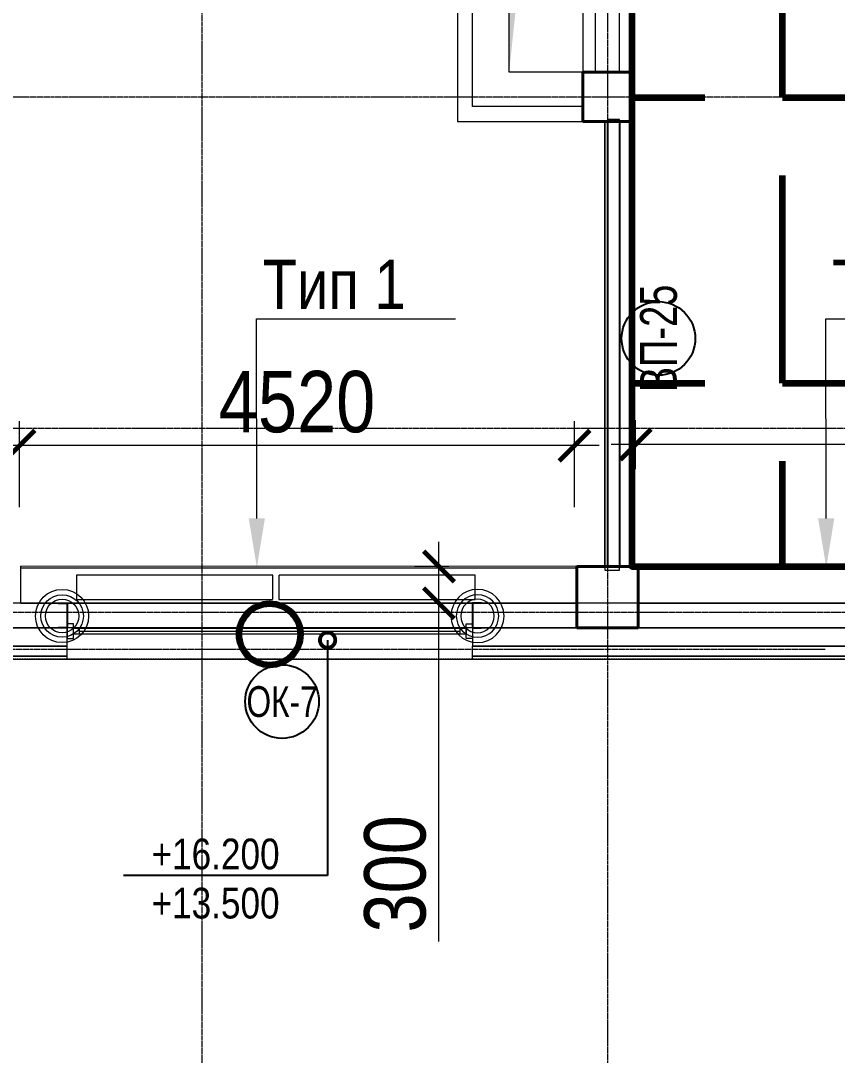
# Model space of a CAD drawing. Header units: millimetres. Extents: x -65509 to 912790, y 446 to 713294.
# Drawn here: x 461322 to 467974, y 571377 to 579803 of the extents above; entities that cross this region are included whole.
import ezdxf
from ezdxf import colors
from ezdxf.entities.mleader import LeaderData, LeaderLine
from ezdxf.enums import TextEntityAlignment as Align
from ezdxf.math import Vec2, Vec3

# ---------------------------------------------------------------- set-up
doc = ezdxf.new("R2010")
doc.units = ezdxf.units.MM
for name, pattern in [('ADSK_Невидимые', [5, 3, -2]), ('CENTER2', [28.575, 19.05, -3.175, 3.175, -3.175]), ('DASHED', [19.05, 12.7, -6.35]), ('HIDDEN2', [4.7625, 3.175, -1.5875])]:
    doc.linetypes.add(name, pattern=pattern)
doc.layers.get('Defpoints').update_dxf_attribs({"color": 250})
for name, color, linetype, lineweight in [('5.3) ММП плитка 6.1', 5, 'Continuous', 120), ('A-Wall_Материал_Газоблок_Контур', 250, 'Continuous', 0), ('АР_Витраж марка', 250, 'Continuous', 9), ('АР_Двери_витраж', 250, 'Continuous', 9), ('АР_Колонны', 250, 'Continuous', 30), ('АР_Окна', 250, 'Continuous', 5), ('АР_Окна марка', 250, 'Continuous', 9), ('АР_Размеры обшивки', 250, 'Continuous', 5), ('АР_Стены ЖБ', 250, 'Continuous', 35), ('АР_Стены кирпич', 250, 'Continuous', 20), ('АР_Стены ПЕНОблок', 250, 'Continuous', 20), ('АР_Тонкая', 250, 'Continuous', 5), ('АР_Утеплитель', 250, 'Continuous', 0), ('Зашивка радиаторов тип 4 (акустик панели_мет.экран с перфор)', 250, 'Continuous', 25), ('КМ_Фахверки', 250, 'Continuous', 25), ('Марка окна', 250, 'Continuous', 25), ('ОВ_Шахты', 250, 'Continuous', 5), ('Размеры зашивки ГКЛ', 250, 'Continuous', 0), ('РД_Оси_100', 250, 'Continuous', 0), ('РД_проем_инж перемыч_фахверк', 250, 'Continuous', 18)]:
    doc.layers.add(name, color=color, linetype=linetype, lineweight=lineweight)
for name, color, linetype, lineweight, plot in [('АР_Делит', 250, 'Continuous', 0, False), ('ОВ_КЛАПАНЫ', 250, 'Continuous', 13, False), ('РД_Проем', 250, 'Continuous', 0, False)]:
    doc.layers.add(name, color=color, linetype=linetype, lineweight=lineweight, plot=plot)
doc.layers.add('АР_Отопительные приборы', color=1, linetype='HIDDEN2', lineweight=0, true_color=0xff0000)
doc.layers.add('Зашивка радиаторов тип 1 (фанера и МДФ)', color=7, linetype='Continuous', lineweight=0, true_color=0x000085)
doc.layers.add('РД_Витраж_перегородка', color=250, linetype='Continuous')
doc.styles.add('Arial_09', font='ARIALN.TTF', dxfattribs={"width": 0.9})
doc.styles.add('Isocpeur3', font='isocpeur.ttf')
doc.styles.add('style1', font='ARIALN.TTF')
doc.dimstyles.new('Dim200_ареал', dxfattribs={"dimscale": 100, "dimtxt": 5, "dimasz": 2.5, "dimexe": 2, "dimexo": 2, "dimgap": 1, "dimtad": 1, "dimzin": 12, "dimdsep": 46, "dimtxsty": 'style1', "dimblk": 'ARCHTICK', "dimcen": 3, "dimdle": 2, "dimclrd": 256, "dimclre": 256, "dimaunit": 1, "dimadec": 0, "dimazin": 3, "dimtfac": 1, "dimtmove": 1, "dimatfit": 3, "dimldrblk": 'OPEN30', "dimfxl": 5, "dimfxlon": 1, "dimtolj": 1, "dimtzin": 0, "dimlwd": 9, "dimlwe": 9, "dimarcsym": 0})

# ---------------------------------------------------------------- blocks, each defined once
blk = doc.blocks.new('otv')
at = {"linetype": 'Continuous'}
blk.add_lwpolyline([(0, -1), (0, 0), (1, 0), (1, -1)], close=True, dxfattribs=at)
blk.add_solid([(0, -1), (0, 0), (0.1346, -0.1366), (1, 0)], dxfattribs=at)
blk = doc.blocks.new('_DotSmall')
at = {"color": 0, "linetype": 'ByBlock', "const_width": 0.5}
blk.add_lwpolyline([(-0.0625, 0, 1), (0.0625, 0, 1)], format="xyb", close=True, dxfattribs=at)
blk = doc.blocks.new('Ф_пеноблок 200')
at = {"layer": 'АР_Делит', "color": 1}
for radius in [216.3, 173, 136.2]:
    blk.add_circle((103.4, -41.9), radius, dxfattribs=at)
at = {"layer": 'КМ_Фахверки'}
blk.add_lwpolyline([(0, -75), (0, 0), (200, 0), (200, -75)], dxfattribs=at)
blk = doc.blocks.new('СОШ_2200_АР_ОСИ_М100_28.05.24')
at = {"layer": 'АР_Делит', "color": 5, "linetype": 'DASHED'}
blk.add_lwpolyline([(114955, 135155), (114955, -355), (93595.036, -355), (93595.036, 13855), (94145, 13855), (94145, 68320), (66055, 68320), (66055, 13857.73), (83455, 13857.73), (83455, -355), (45245, -355), (45245, 13145), (44695, 13145), (44695, 26755), (45245, 26755), (45245, 68320), (20455, 68320), (20455, 26755), (27955, 26755), (27955, 13145), (-355, 13145), (-355, 100855), (37145, 100855), (37145, 129155)], dxfattribs=at)
at = {"layer": 'РД_Оси_100', "linetype": 'CENTER2'}
for p, q in [((73200, -6155), (73200, 139938.679)), ((-5954.958, 72900), (95715.503, 72900))]:
    blk.add_line(p, q, dxfattribs=at)
for points in [[(76500, 139938.679), (76500, -6155)], [(119910, 70200), (-5954.958, 70200)], [(95715.503, 68700), (-5454.958, 68700), (-5954.958, 68850)], [(78274.959, 68400), (-5454.958, 68400), (-5954.958, 68250)]]:
    blk.add_lwpolyline(points, dxfattribs=at)
blk = doc.blocks.new('Bottom_R_1600')
at = {"layer": 'АР_Отопительные приборы'}
blk.add_lwpolyline([(-800, -100), (800, -100), (800, 100), (-800, 100)], close=True, dxfattribs=at)
blk = doc.blocks.new('_ArchTick')
at = {"color": 0, "linetype": 'ByBlock', "const_width": 0.15}
blk.add_lwpolyline([(-0.5, -0.5), (0.5, 0.5)], dxfattribs=at)
blk = doc.blocks.new('*D669')
at = {"layer": 'Defpoints', "color": 0, "lineweight": 25, "transparency": 16777216}
for p in [(466330.9, 576351.3), (466330.9, 575950.1), (471830.9, 575981.3)]:
    blk.add_point(p, dxfattribs=at)
at = {"layer": 'АР_Размеры обшивки', "lineweight": 9, "transparency": 16777216}
for p, q in [((466330.9, 576150.1), (466330.9, 576551.3)), ((471830.9, 576181.3), (471830.9, 576551.3)), ((472030.9, 576351.3), (466130.9, 576351.3))]:
    blk.add_line(p, q, dxfattribs=at)
at = {"layer": 'АР_Размеры обшивки', "lineweight": 9, "transparency": 16777216, "xscale": 250, "yscale": 250, "zscale": 250, "rotation": 180}
blk.add_blockref('_ArchTick', (466330.9, 576351.3), dxfattribs=at)
at = {"layer": 'АР_Размеры обшивки', "lineweight": 9, "transparency": 16777216, "xscale": 250, "yscale": 250, "zscale": 250}
blk.add_blockref('_ArchTick', (471830.9, 576351.3), dxfattribs=at)
at = {"layer": 'АР_Размеры обшивки', "color": 0, "transparency": 16777216, "insert": (469080.9, 576706.6), "char_height": 500, "attachment_point": 5, "style": 'style1'}
blk.add_mtext('\\A1;5500', dxfattribs=at)
blk = doc.blocks.new('_Open30')
at = {"color": 0, "linetype": 'ByBlock', "lineweight": -2}
for p, q in [((-1, 0.268), (0, 0)), ((0, 0), (-1, -0.268)), ((0, 0), (-1, 0))]:
    blk.add_line(p, q, dxfattribs=at)
blk = doc.blocks.new('*D671')
at = {"layer": 'Defpoints', "color": 0, "lineweight": 25, "transparency": 16777216}
for p in [(461312.6, 576342.3), (461312.6, 575390.3), (465832.9, 575413.9)]:
    blk.add_point(p, dxfattribs=at)
at = {"layer": 'АР_Размеры обшивки', "lineweight": 9, "transparency": 16777216}
for p, q in [((461312.6, 575842.3), (461312.6, 576542.3)), ((465832.9, 575842.3), (465832.9, 576542.3)), ((466032.9, 576342.3), (461112.6, 576342.3))]:
    blk.add_line(p, q, dxfattribs=at)
at = {"layer": 'АР_Размеры обшивки', "lineweight": 9, "transparency": 16777216, "xscale": 250, "yscale": 250, "zscale": 250, "rotation": 180}
blk.add_blockref('_ArchTick', (461312.6, 576342.3), dxfattribs=at)
at = {"layer": 'АР_Размеры обшивки', "lineweight": 9, "transparency": 16777216, "xscale": 250, "yscale": 250, "zscale": 250}
blk.add_blockref('_ArchTick', (465832.9, 576342.3), dxfattribs=at)
at = {"layer": 'АР_Размеры обшивки', "color": 0, "transparency": 16777216, "insert": (463572.7, 576697.6), "char_height": 500, "attachment_point": 5, "style": 'style1'}
blk.add_mtext('\\A1;4520', dxfattribs=at)
blk = doc.blocks.new('*D677')
at = {"layer": 'Defpoints', "color": 0, "lineweight": 25, "transparency": 16777216}
for p in [(464728.6, 575358.6), (465010.6, 575358.6), (465010.6, 575058.6)]:
    blk.add_point(p, dxfattribs=at)
at = {"layer": 'АР_Размеры обшивки', "lineweight": 9, "transparency": 16777216}
for p, q in [((464728.6, 574858.6), (464728.6, 575558.6)), ((464810.6, 575358.6), (464528.6, 575358.6)), ((464810.6, 575058.6), (464528.6, 575058.6)), ((464728.6, 572303.1), (464728.6, 575058.6))]:
    blk.add_line(p, q, dxfattribs=at)
at = {"layer": 'АР_Размеры обшивки', "lineweight": 9, "transparency": 16777216, "xscale": 250, "yscale": 250, "zscale": 250}
for p, rotation in [((464728.6, 575358.6), 90), ((464728.6, 575058.6), 270)]:
    blk.add_blockref('_ArchTick', p, dxfattribs=dict(at, rotation=rotation))
at = {"layer": 'АР_Размеры обшивки', "color": 0, "transparency": 16777216, "insert": (464373.3, 572855.2), "char_height": 500, "attachment_point": 5, "rotation": 90, "style": 'style1'}
blk.add_mtext('\\A1;300', dxfattribs=at)
blk = doc.blocks.new('МОК-Наименование')
at = {"layer": 'Defpoints'}
blk.add_circle((0, 0), 3, dxfattribs=at)
at = {"color": 0, "linetype": 'ByBlock', "lineweight": -2, "style": 'Isocpeur3', "width": 0.8, "flags": 4}
blk.add_attdef('АР-ОКНО:НАИМЕНОВАНИЕ', text='', height=2.5, dxfattribs=at).set_placement((0, 0), align=Align.MIDDLE)
blk = doc.blocks.new('МаркаВитража1')
at = {"layer": 'Defpoints'}
blk.add_circle((0, 0), 3, dxfattribs=at)
at = {"color": 0, "linetype": 'ByBlock', "lineweight": -2, "style": 'Arial_09', "width": 0.9}
blk.add_attdef('АР-ОКНО:НАИМЕНОВАНИЕ', text='', height=3, dxfattribs=at).set_placement((0, 0), align=Align.MIDDLE)

msp = doc.modelspace()

# ---------------------------------------------------------------- hatches: boundary and pattern name
at = {"layer": '5.3) ММП плитка 6.1'}
h = msp.add_hatch(dxfattribs=at)
h.set_pattern_fill('ANGLE', color=256, scale=333)
h.set_pattern_definition([(0, (0, 0), (0, 2326.005), [1691.64, -634.365]), (90, (0, 0), (-2326.005, 1e-13), [1691.64, -634.365])])
h.paths.add_polyline_path([(483800.882, 580583.318), (466300.882, 580583.318), (466300.882, 575358.318), (483800.882, 575358.318)])
h.paths.add_polyline_path([(484100.832, 591083.318), (466020.882, 591083.318), (466020.882, 589283.318), (471800.858, 589283.318), (471800.858, 589483.318), (478400.858, 589483.318), (478400.858, 589283.318), (484100.832, 589283.318)])

# ---------------------------------------------------------------- linework, layer by layer
at = {"lineweight": 0}
msp.add_lwpolyline([(466300.882, 588683.318), (466300.882, 575358.318)], dxfattribs=at)
at = {"layer": '5.3) ММП плитка 6.1'}
msp.add_lwpolyline([(483800.882, 580583.318), (466300.882, 580583.318), (466300.882, 575358.318), (483800.882, 575358.318)], close=True, dxfattribs=at)
at = {"layer": 'A-Wall_Материал_Газоблок_Контур', "linetype": 'Continuous', "lineweight": 0}
msp.add_line((465000.882, 575058.318), (461700.882, 575058.318), dxfattribs=at)
at = {"layer": 'АР_Двери_витраж', "linetype": 'Continuous', "lineweight": 9}
for p, q in [((466200.882, 578998.385), (466100.882, 578998.385)), ((466100.882, 578998.385), (466100.882, 578983.318)), ((466100.882, 578983.318), (466200.882, 578983.318)), ((466200.882, 578983.318), (466200.882, 578998.385)), ((466200.882, 575358.318), (466100.882, 575358.318)), ((466100.882, 575358.318), (466100.882, 575358.318)), ((466100.882, 575358.318), (466200.882, 575358.318)), ((466200.882, 575358.318), (466200.882, 575358.318))]:
    msp.add_line(p, q, dxfattribs=at)
at = {"layer": 'АР_Колонны', "linetype": 'HIDDEN2', "lineweight": 25}
for p, q in [((465900.882, 579383.318), (466300.882, 579383.318)), ((465900.882, 578983.318), (465900.882, 579383.318)), ((466300.882, 579383.318), (466300.882, 578983.318)), ((466300.882, 578983.318), (465900.882, 578983.318)), ((465850.882, 575358.318), (466350.882, 575358.318)), ((465850.882, 574858.318), (465850.882, 575358.318)), ((466350.882, 575358.318), (466350.882, 574858.318)), ((466350.882, 574858.318), (465850.882, 574858.318))]:
    msp.add_line(p, q, dxfattribs=at)
at = {"layer": 'АР_Колонны', "linetype": 'Continuous', "lineweight": 35}
for p, q in [((466300.882, 579383.318), (465900.882, 579383.318)), ((465900.882, 579383.318), (465900.882, 578983.318)), ((466300.882, 578983.318), (466300.882, 579383.318)), ((465900.882, 578983.318), (466300.882, 578983.318)), ((466350.882, 575358.318), (465850.882, 575358.318)), ((465850.882, 575358.318), (465850.882, 574858.318)), ((466350.882, 574858.318), (466350.882, 575358.318)), ((465850.882, 574858.318), (466350.882, 574858.318))]:
    msp.add_line(p, q, dxfattribs=at)
at = {"layer": 'АР_Окна', "linetype": 'Continuous', "lineweight": 5}
for p, q in [((461700.882, 575058.318), (465000.882, 575058.318)), ((461800.882, 574805.818), (461800.882, 574855.818)), ((464900.882, 574805.818), (464900.882, 574855.818))]:
    msp.add_line(p, q, dxfattribs=at)
for points in [[(461750.882, 574890.818), (461700.882, 574890.818), (461700.882, 574770.818), (461750.882, 574770.818)], [(464950.882, 574890.818), (465000.882, 574890.818), (465000.882, 574770.818), (464950.882, 574770.818)]]:
    msp.add_lwpolyline(points, close=True, dxfattribs=at)
at = {"layer": 'АР_Стены ЖБ', "linetype": 'Continuous', "lineweight": 40}
for p, q in [((466300.882, 579383.318), (465900.882, 579383.318)), ((465900.882, 579383.318), (465900.882, 578983.318)), ((466300.882, 578983.318), (466300.882, 579383.318)), ((465900.882, 578983.318), (466300.882, 578983.318)), ((466350.882, 575358.318), (465850.882, 575358.318)), ((465850.882, 575358.318), (465850.882, 574858.318)), ((466350.882, 574858.318), (466350.882, 575358.318)), ((465850.882, 574858.318), (466350.882, 574858.318))]:
    msp.add_line(p, q, dxfattribs=at)
at = {"layer": 'АР_Стены кирпич', "linetype": 'Continuous', "lineweight": 20}
for p, q in [((464880.883, 585233.318), (464880.884, 578983.318)), ((465000.884, 579103.318), (465000.883, 585233.318)), ((465900.882, 579103.318), (465000.884, 579103.318)), ((465900.882, 578983.318), (465900.882, 579103.318)), ((464880.884, 578983.318), (465900.882, 578983.318)), ((466200.882, 575358.318), (466080.882, 575358.318)), ((466080.882, 575358.318), (466080.882, 575327.791)), ((466200.882, 575327.791), (466200.882, 575358.318)), ((466080.882, 575327.791), (466200.882, 575327.791))]:
    msp.add_line(p, q, dxfattribs=at)
at = {"layer": 'АР_Стены кирпич', "linetype": 'ADSK_Невидимые', "lineweight": 0}
msp.add_lwpolyline([(466200.882, 578983.318), (466080.882, 578983.318), (466080.882, 575358.318), (466200.882, 575358.318)], close=True, dxfattribs=at)
at = {"layer": 'АР_Стены ПЕНОблок', "linetype": 'Continuous', "lineweight": 20}
for p, q in [((466000.882, 584993.105), (466000.882, 579383.318)), ((466200.882, 579383.318), (466200.882, 584993.105)), ((466000.882, 579383.318), (466200.882, 579383.318)), ((461700.882, 575058.318), (460500.882, 575058.318)), ((461700.882, 574858.318), (461700.882, 575058.318)), ((483800.882, 575058.318), (465000.882, 575058.318)), ((465000.882, 575058.318), (465000.882, 574858.318)), ((460500.882, 574858.318), (461700.882, 574858.318)), ((465000.882, 574858.318), (483800.882, 574858.318))]:
    msp.add_line(p, q, dxfattribs=at)
at = {"layer": 'АР_Тонкая', "linetype": 'Continuous', "lineweight": 5}
for p, q in [((461700.882, 574708.318), (460500.882, 574708.318)), ((461700.882, 574603.318), (461700.882, 574708.318)), ((483800.882, 574708.318), (465000.882, 574708.318)), ((465000.882, 574603.318), (465000.882, 574708.318)), ((460500.882, 574628.318), (461700.882, 574628.318)), ((461700.882, 574628.318), (460500.882, 574628.318)), ((460500.882, 574603.318), (461700.882, 574603.318)), ((465000.882, 574628.318), (483800.882, 574628.318)), ((483800.882, 574628.318), (465000.882, 574628.318)), ((465000.882, 574603.318), (483800.882, 574603.318))]:
    msp.add_line(p, q, dxfattribs=at)
at = {"layer": 'АР_Утеплитель', "linetype": 'Continuous', "lineweight": 0}
for p, q in [((461700.882, 574858.318), (460500.882, 574858.318)), ((461700.882, 574708.318), (461700.882, 574858.318)), ((483800.882, 574858.318), (465000.882, 574858.318)), ((465000.882, 574858.318), (465000.882, 574708.318)), ((460500.882, 574708.318), (461700.882, 574708.318)), ((465000.882, 574708.318), (483800.882, 574708.318))]:
    msp.add_line(p, q, dxfattribs=at)
at = {"layer": 'Зашивка радиаторов тип 1 (фанера и МДФ)', "linetype": 'Continuous', "lineweight": 0}
for p, q in [((461322.415, 575060.34), (461322.588, 575360.34)), ((465851.047, 575345.235), (461322.58, 575347.84)), ((461322.58, 575347.84), (465851.047, 575345.235)), ((465851.055, 575357.735), (461322.588, 575360.34)), ((465850.882, 575057.735), (465851.055, 575357.735)), ((461322.415, 575060.34), (465850.882, 575057.735))]:
    msp.add_line(p, q, dxfattribs=at)
at = {"layer": 'Зашивка радиаторов тип 4 (акустик панели_мет.экран с перфор)', "linetype": 'Continuous', "lineweight": 0}
for p, q in [((466350.913, 575345.818), (466350.882, 575058.318)), ((466350.914, 575358.318), (466350.913, 575345.818)), ((471850.912, 575345.235), (466350.913, 575345.818)), ((466350.913, 575345.818), (471850.912, 575345.235)), ((471850.914, 575357.735), (466350.914, 575358.318)), ((466350.882, 575058.318), (471850.882, 575057.735))]:
    msp.add_line(p, q, dxfattribs=at)
at = {"layer": 'РД_Витраж_перегородка', "linetype": 'Continuous', "lineweight": -3}
for p, q in [((466100.882, 578983.318), (466100.882, 575358.318)), ((466200.882, 578983.318), (466200.882, 575358.318))]:
    msp.add_line(p, q, dxfattribs=at)
at = {"layer": 'РД_Проем', "linetype": 'Continuous', "lineweight": 0}
for p, q in [((466080.882, 575358.318), (466080.882, 578983.318)), ((466200.882, 575358.318), (466200.882, 578983.318))]:
    msp.add_line(p, q, dxfattribs=at)
at = {"layer": 'РД_проем_инж перемыч_фахверк', "linetype": 'Continuous', "lineweight": 18}
for p, q in [((466080.882, 578983.318), (466080.882, 575358.318)), ((466200.882, 578983.318), (466200.882, 575358.318))]:
    msp.add_line(p, q, dxfattribs=at)

# ---------------------------------------------------------------- block references
at = {"layer": 'АР_Витраж марка', "linetype": 'Continuous', "lineweight": 9, "xscale": 100, "yscale": 100, "zscale": 100, "rotation": 89.99999999999999}
msp.add_blockref('МаркаВитража1', (466516.698, 577215.363), dxfattribs=at).add_auto_attribs({'АР-ОКНО:НАИМЕНОВАНИЕ': 'ВП-25'})
at = {"layer": 'АР_Отопительные приборы'}
for p in [(462575.185, 575188.318), (464225.093, 575188.318)]:
    msp.add_blockref('Bottom_R_1600', p, dxfattribs=at)
at = {"layer": 'КМ_Фахверки', "rotation": 270}
msp.add_blockref('Ф_пеноблок 200', (461700.882, 575058.318), dxfattribs=at)
at = {"layer": 'КМ_Фахверки', "xscale": -1, "rotation": 90}
msp.add_blockref('Ф_пеноблок 200', (465000.882, 575058.318), dxfattribs=at)
at = {"layer": 'ОВ_Шахты', "xscale": 600, "yscale": 900}
msp.add_blockref('otv', (465300.882, 580283.318), dxfattribs=at)

# ---------------------------------------------------------------- dimensions: what is measured, and where the dimension line sits
at = {"layer": 'АР_Размеры обшивки'}
for base, p1, p2, picture, middle in [((461312.594, 576342.266), (465832.887, 575413.901), (461312.594, 575390.34), '*D671', (463572.74, 576697.552)), ((466330.92, 576351.318), (471830.889, 575981.318), (466330.92, 575950.068), '*D669', (469080.904, 576706.605))]:
    dim = msp.add_linear_dim(base=base, p1=p1, p2=p2, dimstyle='Dim200_ареал', override={"dimdec": 0}, dxfattribs=at)
    dim.commit()
    dim.dimension.update_dxf_attribs({"geometry": picture, "text_midpoint": middle})
dim = msp.add_linear_dim(base=(464728.622, 575358.644), p1=(465010.622, 575058.644), p2=(465010.622, 575358.644), angle=90, dimstyle='Dim200_ареал', override={"dimdec": 0}, dxfattribs=at)
dim.commit()
dim.dimension.update_dxf_attribs({"geometry": '*D677', "text_midpoint": (464425.979, 572855.175), "dimtype": 160})

# ---------------------------------------------------------------- leaders
at = {"layer": 'Марка окна', "lineweight": 0, "ltscale": 20}
ml = msp.add_multileader_mtext('Standard', dxfattribs=at)
ml.set_content('+16.200\\P+13.500', color=256, style='style1')
ml.set_leader_properties(color=256, linetype='ByLayer', lineweight=-1)
ml.set_arrow_properties(name='DOTSMALL')
ml.build(insert=Vec2(0, 0))
ml.multileader.update_dxf_attribs({"text_left_attachment_type": 6, "text_right_attachment_type": 6, "dogleg_length": 200, "arrow_head_size": 250})
ctx = ml.context
ctx.base_point, ctx.char_height, ctx.arrow_head_size, ctx.landing_gap_size, ctx.plane_origin = Vec3(462387.532, 572841.972), 250, 250, 0, Vec3(462141.345, 572157.445)
ctx.left_attachment, ctx.right_attachment = 6, 6
notes = []
notes.append((ctx, [(0, (1, 1, 0), (463821.445, 572841.972), (-1, 0), 420.441, [(0, [(463821.636, 574758.855)], 0, [])])]))
ctx.mtext.insert, ctx.mtext.line_spacing_factor, ctx.mtext.flow_direction = Vec3(462387.532, 573141.972), 0.96, 5
ctx.mtext.has_bg_fill, ctx.mtext.bg_color, ctx.mtext.bg_scale_factor, ctx.mtext.bg_transparency, ctx.mtext.use_window_bg_color = 1, -1027028792, 1.5, 0, 1
at = {"layer": 'Размеры зашивки ГКЛ'}
ml = msp.add_multileader_mtext('Standard', dxfattribs=at)
ml.set_content('\\pxsm1;Тип 1 ', color=(0, 0, 138), style='style1')
ml.set_leader_properties(color=256, linetype='ByLayer', lineweight=9)
ml.build(insert=Vec2(0, 0))
ml.multileader.update_dxf_attribs({"has_dogleg": 0, "text_left_attachment_type": 6, "text_right_attachment_type": 6, "text_bottom_attachment_type": 10, "dogleg_length": 25, "arrow_head_size": 400})
ctx = ml.context
ctx.base_point, ctx.char_height, ctx.arrow_head_size, ctx.landing_gap_size, ctx.plane_origin = Vec3(463242.219, 577375.766), 400, 400, 50, Vec3(456383.031, 584346.33)
ctx.left_attachment, ctx.right_attachment, ctx.top_attachment = 6, 6, 10
notes.append((ctx, [(0, (1, 1, 0), (463217.219, 577375.766), (1, 0), 25, [(1, [(463245.636, 575349.851)], 0, [])])]))
ctx.mtext.insert, ctx.mtext.width, ctx.mtext.defined_height, ctx.mtext.line_spacing_factor, ctx.mtext.flow_direction = Vec3(463292.219, 577855.766), 1668.44707, 600, 0.3, 5
ml = msp.add_multileader_mtext('Standard', dxfattribs=at)
ml.set_content('\\pxsm1;Тип 4 ', color=(0, 0, 138), style='style1')
ml.set_leader_properties(color=256, linetype='ByLayer', lineweight=9)
ml.build(insert=Vec2(0, 0))
ml.multileader.update_dxf_attribs({"has_dogleg": 0, "text_left_attachment_type": 6, "text_right_attachment_type": 6, "text_bottom_attachment_type": 10, "dogleg_length": 25, "arrow_head_size": 400})
ctx = ml.context
ctx.base_point, ctx.char_height, ctx.arrow_head_size, ctx.landing_gap_size, ctx.plane_origin = Vec3(467880.714, 577375.766), 400, 400, 50, Vec3(461021.526, 584346.33)
ctx.left_attachment, ctx.right_attachment, ctx.top_attachment = 6, 6, 10
notes.append((ctx, [(0, (1, 1, 0), (467855.714, 577375.766), (1, 0), 25, [(1, [(467884.131, 575349.851)], 0, [])])]))
ctx.mtext.insert, ctx.mtext.width, ctx.mtext.defined_height, ctx.mtext.line_spacing_factor, ctx.mtext.flow_direction = Vec3(467930.714, 577855.766), 1668.44707, 600, 0.3, 5
for ctx, leaders in notes:
    for number, flags, end, landing, length, lines in leaders:
        leader = LeaderData()
        leader.index, (leader.has_last_leader_line, leader.has_dogleg_vector, leader.attachment_direction) = number, flags
        leader.last_leader_point, leader.dogleg_vector, leader.dogleg_length = Vec3(end), Vec3(landing), length
        for number, points, colour, breaks in lines:
            line = LeaderLine()
            line.index, line.vertices, line.color, line.breaks = number, Vec3.list(points), colors.encode_raw_color(colour), breaks
            leader.lines.append(line)
        ctx.leaders.append(leader)

# ---------------------------------------------------------------- next in the draw order: linework, layer by layer
at = {"layer": 'A-Wall_Материал_Газоблок_Контур', "linetype": 'Continuous', "lineweight": 0}
msp.add_line((461700.882, 574603.318), (465000.882, 574603.318), dxfattribs=at)
at = {"layer": 'АР_Окна', "linetype": 'Continuous', "lineweight": 5}
for p, q in [((461800.882, 574830.818), (464900.882, 574830.818)), ((461700.882, 574603.318), (465000.882, 574603.318))]:
    msp.add_line(p, q, dxfattribs=at)
msp.add_lwpolyline([(461750.882, 574805.818), (461750.882, 574855.818), (464950.882, 574855.818), (464950.882, 574805.818)], close=True, dxfattribs=at)
at = {"layer": 'КМ_Фахверки', "lineweight": 5}
msp.add_lwpolyline([(484000.882, 574858.318), (455400.882, 574858.318), (455400.882, 519883.318), (484000.882, 519883.318), (484000.882, 574858.318)], dxfattribs=at)
at = {"layer": 'ОВ_КЛАПАНЫ', "lineweight": 90}
msp.add_circle((463350.882, 574805.818), 250, dxfattribs=at)

# ---------------------------------------------------------------- next in the draw order: block references
at = {"layer": 'АР_Окна марка', "linetype": 'Continuous', "lineweight": 9}
ref = msp.add_blockref('МОК-Наименование', (463450.882, 574258.318, -900), dxfattribs=dict(at, xscale=100, yscale=100, zscale=100))
ref.add_attrib('АР-ОКНО:НАИМЕНОВАНИЕ', 'ОК-7', dxfattribs={"layer": '0', "color": 0, "linetype": 'ByBlock', "lineweight": -2, "height": 250, "style": 'Arial_09', "width": 0.9}).set_placement((463450.882, 574258.318, -900), align=Align.MIDDLE)
at = {"layer": 'РД_Оси_100'}
msp.add_blockref('СОШ_2200_АР_ОСИ_М100_28.05.24', (389600.882, 506283.318), dxfattribs=at)

doc.saveas('drawing.dxf')
